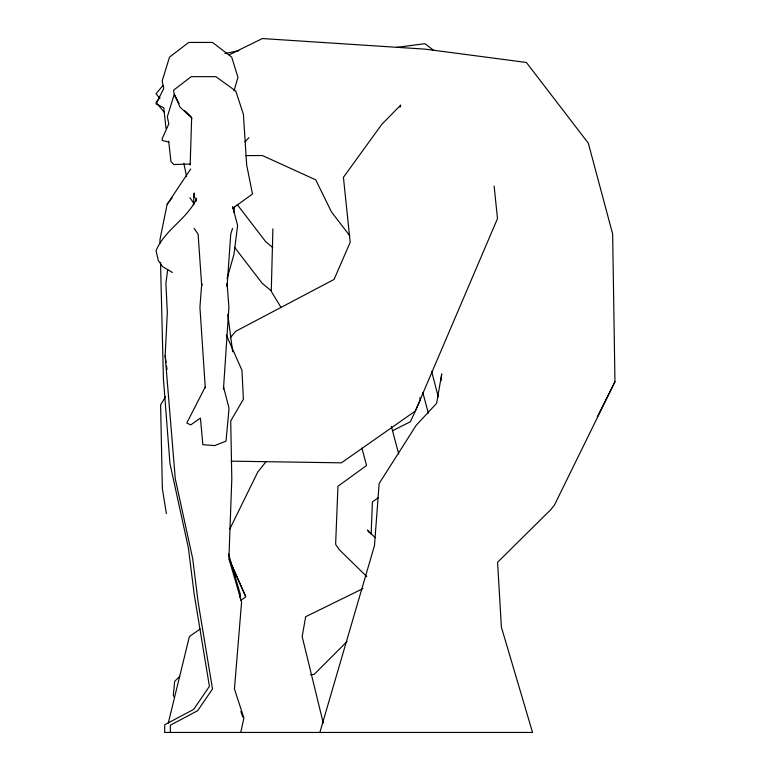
<?xml version="1.0" encoding="UTF-8"?>
<svg xmlns="http://www.w3.org/2000/svg" width="771" height="771" viewBox="0 0 771 771"><rect width="100%" height="100%" fill="white"/><g stroke="black" fill="none" stroke-linecap="round" stroke-linejoin="round"><path stroke-width="1.16" d="M272.895 228.862L271.267 291.399L281.164 307.629M190.177 165.033L191.632 117.944L180.038 107.082L174.256 94.341L173.523 90.217L191.247 76.657L215.87 76.657L235.791 91.045L243.395 114.32L246.681 165.033L252.474 194.003L232.64 208.401M371.13 534.245L372.422 501.931L378.204 497.729M170.333 732.45L170.333 725.203L197.655 710.717L212.497 688.985L198.118 602.064L192.692 558.599L175.306 478.916L165.158 355.768L167.336 312.313L165.89 283.333L167.721 269.609M193.463 204.951L194.167 192.991L194.167 197.357M239.974 597.718L240.273 594.123L228.505 553.771M440.954 380.864L441.725 373.964L436.627 403.329L416.157 425.351L379.139 483.523L374.484 545.589L319.859 732.45M233.825 212.237L234.567 206.329M190.707 168.945L167.124 204.315L159.963 239.636L160.05 243.241M240.754 732.45L243.896 717.965L234.451 688.985L241.583 602.064L228.91 558.599L231.801 478.916L230.722 420.966L243.395 399.233L241.949 370.263L226.288 334.903M168.29 723.092L189.377 636.576L200.075 629.04M227.059 278.562L233.979 254.363L237.603 225.383L232.601 206.638M233.999 90.968L237.95 77.322L231.705 57.112L212.497 42.434L188.741 42.434L169.533 57.112L162.189 80.859L163.731 88.549L156.05 103.912L163.731 107.757L166.035 128.506M232.534 228.37L230.722 234.239L227.098 286.388L227.098 283.574L228.91 307.224L223.474 389.095L223.474 386.753L228.91 407.743L228.91 410.085L226.009 441.147L214.666 445.609L202.831 444.645L200.421 418.075L190.659 424.927L186.804 423L205.365 386.753M400.024 107.304L400.756 105.058L381.79 124.372L343.423 177.301L350.179 242.316L334.084 279.439L235.753 331.26L230.298 337.679M229.633 529.388L257.755 472.083L265.937 461.79M229.093 54.866L262.391 38.55L425.515 49.18L526.381 62.461L588.321 143.184L612.646 233.979L614.95 381.761L554.416 505.13L550.831 509.602L497.574 562.281L501.401 627.17L532.549 732.45L164.676 732.45L164.676 724.769L193.666 709.397L209.413 686.344L194.167 594.123L188.403 548.008L169.957 463.477L163.423 378.947L160.522 262.468M597.342 416.87L614.95 381.761M165.572 396.68L160.609 404.871L162.363 488.592L166.372 513.631M196.547 198.716C187.112 219.215 164.609 229.816 156.05 250.72L158.344 260.598L162.633 266.641L172.405 272.471M167.124 204.315L172.155 197.742M162.912 85.494L156.05 93.792L159.867 98.399M159.848 97.772L156.05 102.36L164.406 112.441M245.005 141.922L248.927 137.643M234.818 576.486L236.504 574.79M179.72 676.331L174.631 681.419L173.302 695.596L174.603 697.572M347.104 641.443L314.144 674.403L310.559 674.741M240.909 600.281L245.776 596.86L229.238 559.389M392.535 430.729L410.394 421.747L420.368 400.004L419.752 397.701M362.987 588.591L305.682 616.713L302.174 636.576L323.251 723.092M224.939 53.565L238.865 50.684M396.602 47.397L424.917 43.677L433.418 50.192M190.379 164.03L173.851 164.541L170.96 161.64L168.685 141.18M245.679 155.617L262.391 155.53L315.753 179.865L331.52 211.996L349.735 235.733M231.184 461.164L341.389 462.831L415.347 411.02L497.497 218.588L494.115 186.071M168.782 142.086L162.257 140.447L162.257 138.481L168.782 123.967L167.336 116.729L174.256 94.341L179.103 103.439M271.334 290.908L262.169 283.285L234.586 247.346M272.799 247.645L265.581 241.535L237.16 204.498M184.597 110.571L190.437 115.958M375.14 537.609L367.449 530.091L369.261 532.761M366.803 576.602L339.259 549.684L335.626 544.336L337.949 486.279L366.562 465.501L361.917 448.163M189.936 197.665L194.167 203.901M194.138 228.37L198.118 234.239L201.665 285.203M232.187 565.972L245.371 595.675M240.87 711.392L242.72 717.078M191.275 116.729L191.844 118.695M422.787 392.41L428.348 413.189M391.331 426.353L398.723 453.965M431.635 371.41L438.285 396.949M183.874 163.336L186.486 176.328M227.782 314.356L232.659 351.749M165.158 355.768L166.073 362.64M166.536 366.071L166.989 369.502M195.815 197.819L196.113 201.318M205.288 387.909L199.93 307.224L201.742 283.574L201.742 285.453"/></g></svg>
